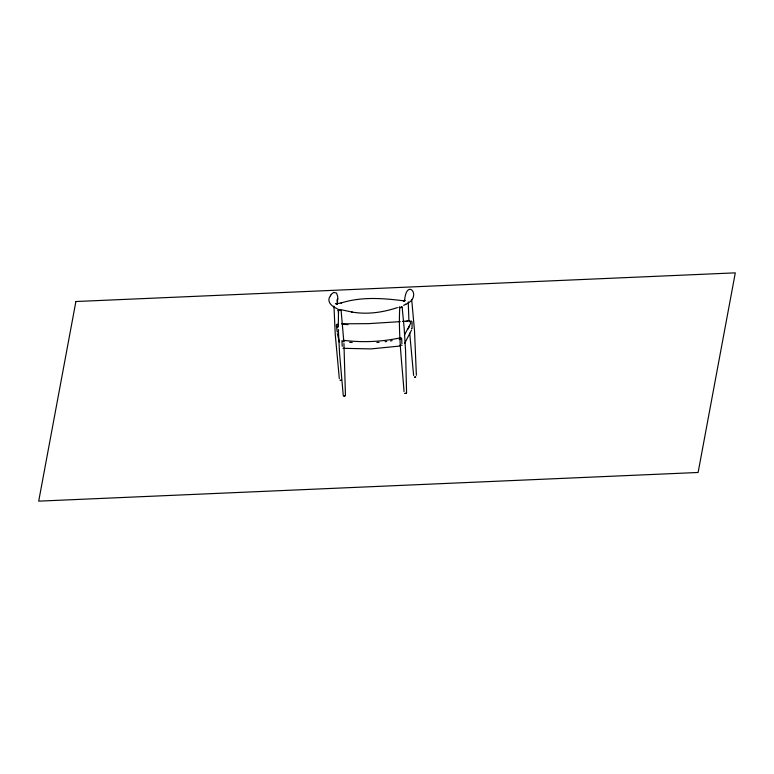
<?xml version="1.0" encoding="UTF-8"?>
<svg xmlns="http://www.w3.org/2000/svg" width="774" height="774" viewBox="0 0 774 774"><rect width="100%" height="100%" fill="white"/><g stroke="black" fill="none" stroke-linecap="round" stroke-linejoin="round"><path stroke-width="1.16" d="M337.019 299.702L337.396 303.253L337.754 296.694L336.545 293.027L333.575 292.408L331.311 294.401M337.058 308.613C332.085 306.63 326.077 301.589 330.324 295.939M401.629 338.132L401.938 343.714M337.783 299.132L337.803 298.571M341.924 340.724L342.234 346.307M403.631 305.382L405.818 304.279L405.373 304.482C423.281 297.197 406.911 277.363 404.705 299.577M410.133 321.839L410.588 321.133A1.674 1.538 27.3 0 1 411.487 321.123L412.049 321.829L412.078 328.631A1.674 1.538 27.3 0 1 411.468 328.689M404.038 391.644C402.045 363.722 398.184 334.523 399.781 307.201M345.446 395.504L343.937 343.569M406.573 392.844L405.557 350.699L404.231 328.969L402.17 307.288L401.338 307.075L402.19 307.288L399.181 307.462L399.703 307.201M409.398 321.394L409.494 320.891L409.61 321.703M404.589 299.954L404.057 301.018L405.16 300.631L403.312 300.863L403.796 300.834C383.062 298.174 361.235 296.539 340.966 303.031L341.45 302.905L336.168 303.776L337.416 304.153M343.801 341.382L341.063 309.929L340.125 309.735M404.744 343.23L411.478 330.169M404.405 335.055L407.327 329.618M407.482 329.327L407.975 328.399M408.285 327.818L408.914 326.657M409.069 326.367L409.591 325.39M409.843 324.925L410.742 323.242A2.574 0.784 -11.5 0 0 410.443 322.739M338.306 326.396L338.519 309.91M408.043 329.076L409.659 326.096M404.415 300.447L403.873 301.134L404.512 300.641M330.392 295.803L330.74 295.242M330.982 294.884L331.33 294.372M402.17 307.288L401.174 307.588M340.202 309.735C342.911 310.093 336.767 310.8 338.567 309.861M341.034 309.948L340.337 310.2M404.251 300.844L404.783 300.573L404.154 300.902M340.231 380.247L341.392 380.169M341.382 380.402L340.25 380.479M414.535 377.015L415.696 376.948M415.638 377.199L414.593 377.267M343.83 395.988L344.923 395.92M344.875 396.085L343.859 396.133M404.957 393.327L406.06 393.26M406.05 393.415L404.966 393.473M397.42 307.578C382.743 312.512 366.905 314.747 351.551 311.97M400.487 339.157L399.229 339.418M405.76 321.558L408.188 321.133M392.166 340.705L390.541 340.957M399.529 346.084L370.93 348.91L343.008 348.31M386.729 341.498L385.084 341.702M407.985 320.862L402.47 321.433M400.245 321.636L368.637 323.638L341.566 323.832M379.067 342.321L376.88 342.495M340.047 310.248L339.206 310.316M400.864 307.636L399.21 307.423M399.877 345.252L402.035 345.262M347.923 324.635L342.872 324.287M352.228 342.505L349.625 342.302M338.915 310.297L338.074 310.074M344.169 341.74L343.337 341.644A2.574 0.822 4.8 0 1 342.979 341.576M352.334 312.106L342.311 309.977M343.269 395.63L339.563 353.563L338.451 331.833M338.257 324.964L337.706 324.296A1.674 1.567 -14.2 0 0 336.787 324.374L336.313 325.119L337.222 331.882A1.674 1.567 -14.2 0 0 337.841 331.891M337.532 326.483L337.851 327.712M338.306 329.501L338.625 330.73M337.309 333.739L339.38 341.953M413.626 375.458L409.707 333.168M339.322 378.689L335.239 334.31L333.962 306.107M411.691 299.586L414.525 330.866L416.373 375.293M338.074 309.068L338.509 313.238M337.435 303.824L337.396 303.176M408.904 320.562L408.237 301.831M400.864 339.089A2.574 0.803 -11.8 0 1 400.487 339.176M337.551 326.212A2.574 0.803 3.4 0 1 337.899 325.951M400.816 337.745A159.831 148.231 -12.1 0 1 342.969 340.26M75.891 301.521L38.7 501.146L698.109 472.479L735.3 272.854L75.891 301.521M336.7 303.756L335.974 303.756L337.145 304.008L336.671 303.834M336.564 303.805L335.935 303.727L336.564 303.834"/></g></svg>
